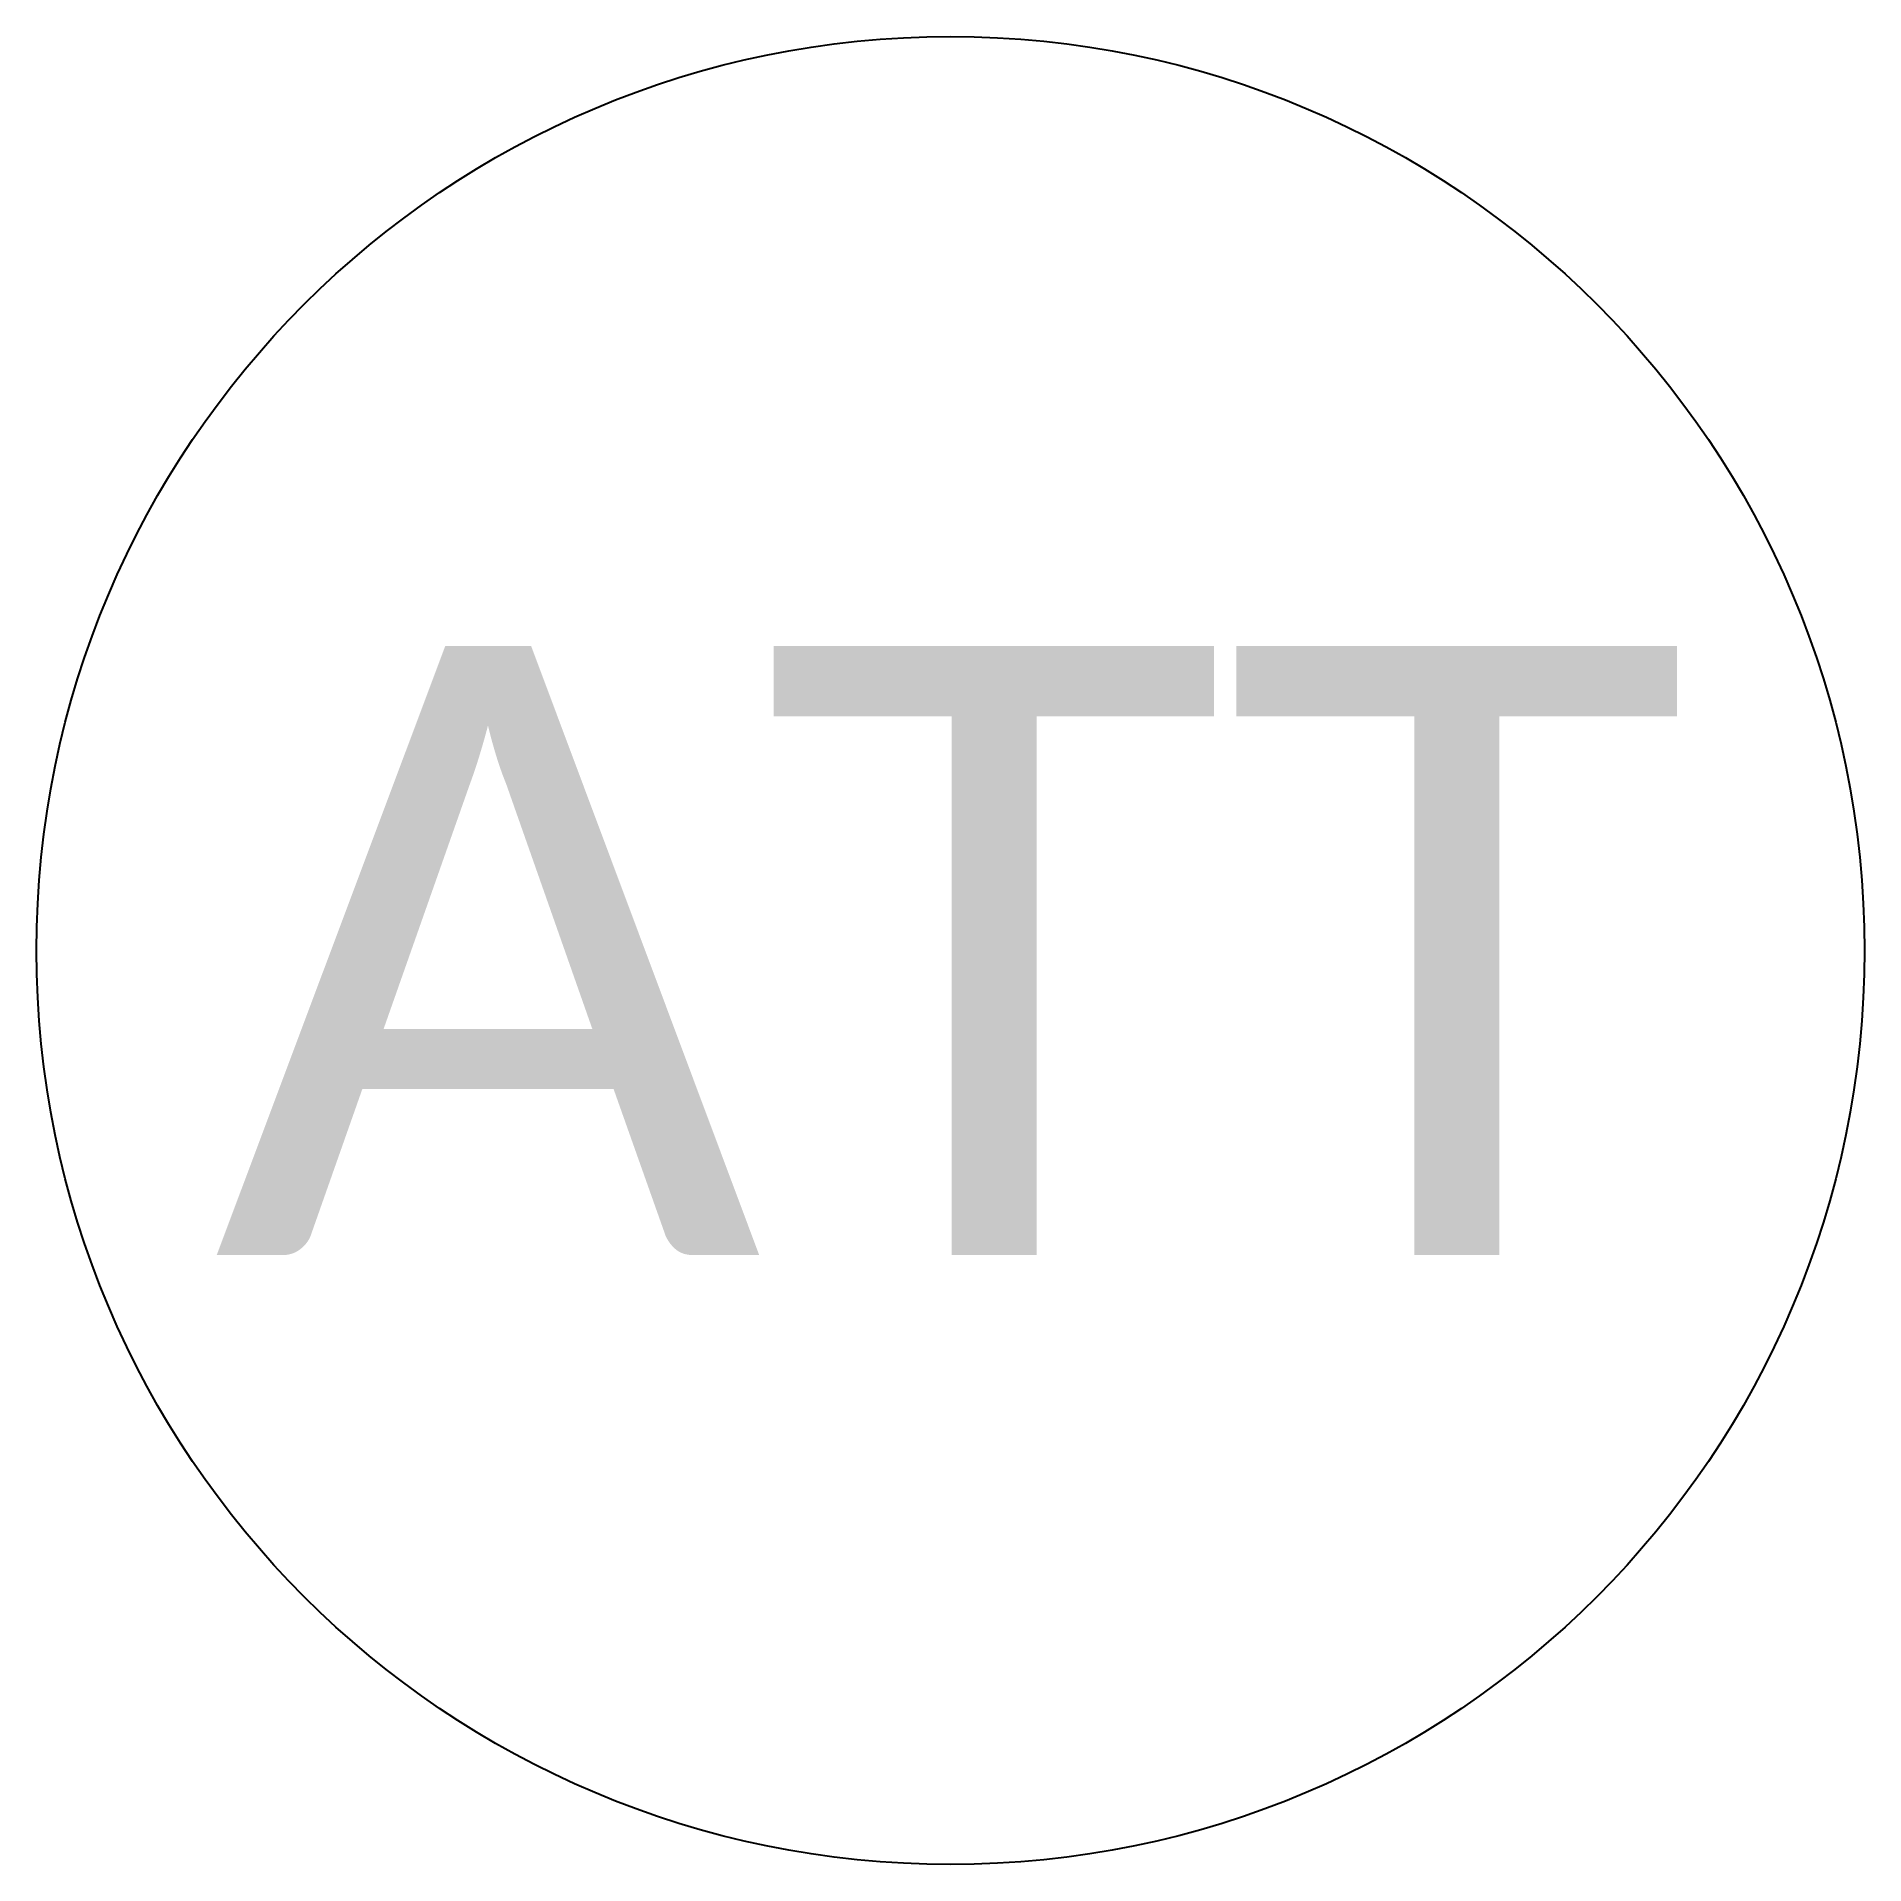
# Model space of a CAD drawing. Extents: x -1.5 to 1.5, y -1.5 to 1.5.
import ezdxf
from ezdxf.enums import TextEntityAlignment as Align

# ---------------------------------------------------------------- set-up
doc = ezdxf.new("R2010")
doc.units = 0
doc.header["$MEASUREMENT"] = 0
doc.layers.add('C-COMM-STRC', color=30, linetype='Continuous')
doc.styles.add('EXISTING', font='calibrili.ttf')

msp = doc.modelspace()

# ---------------------------------------------------------------- linework, layer by layer
at = {"layer": 'C-COMM-STRC'}
msp.add_circle((0, 0), 1.5, dxfattribs=at)

# ---------------------------------------------------------------- texts
at = {"layer": 'C-COMM-STRC', "style": 'EXISTING'}
msp.add_text('ATT', height=1, dxfattribs=at).set_placement((0, 0), align=Align.MIDDLE)

doc.saveas('drawing.dxf')
